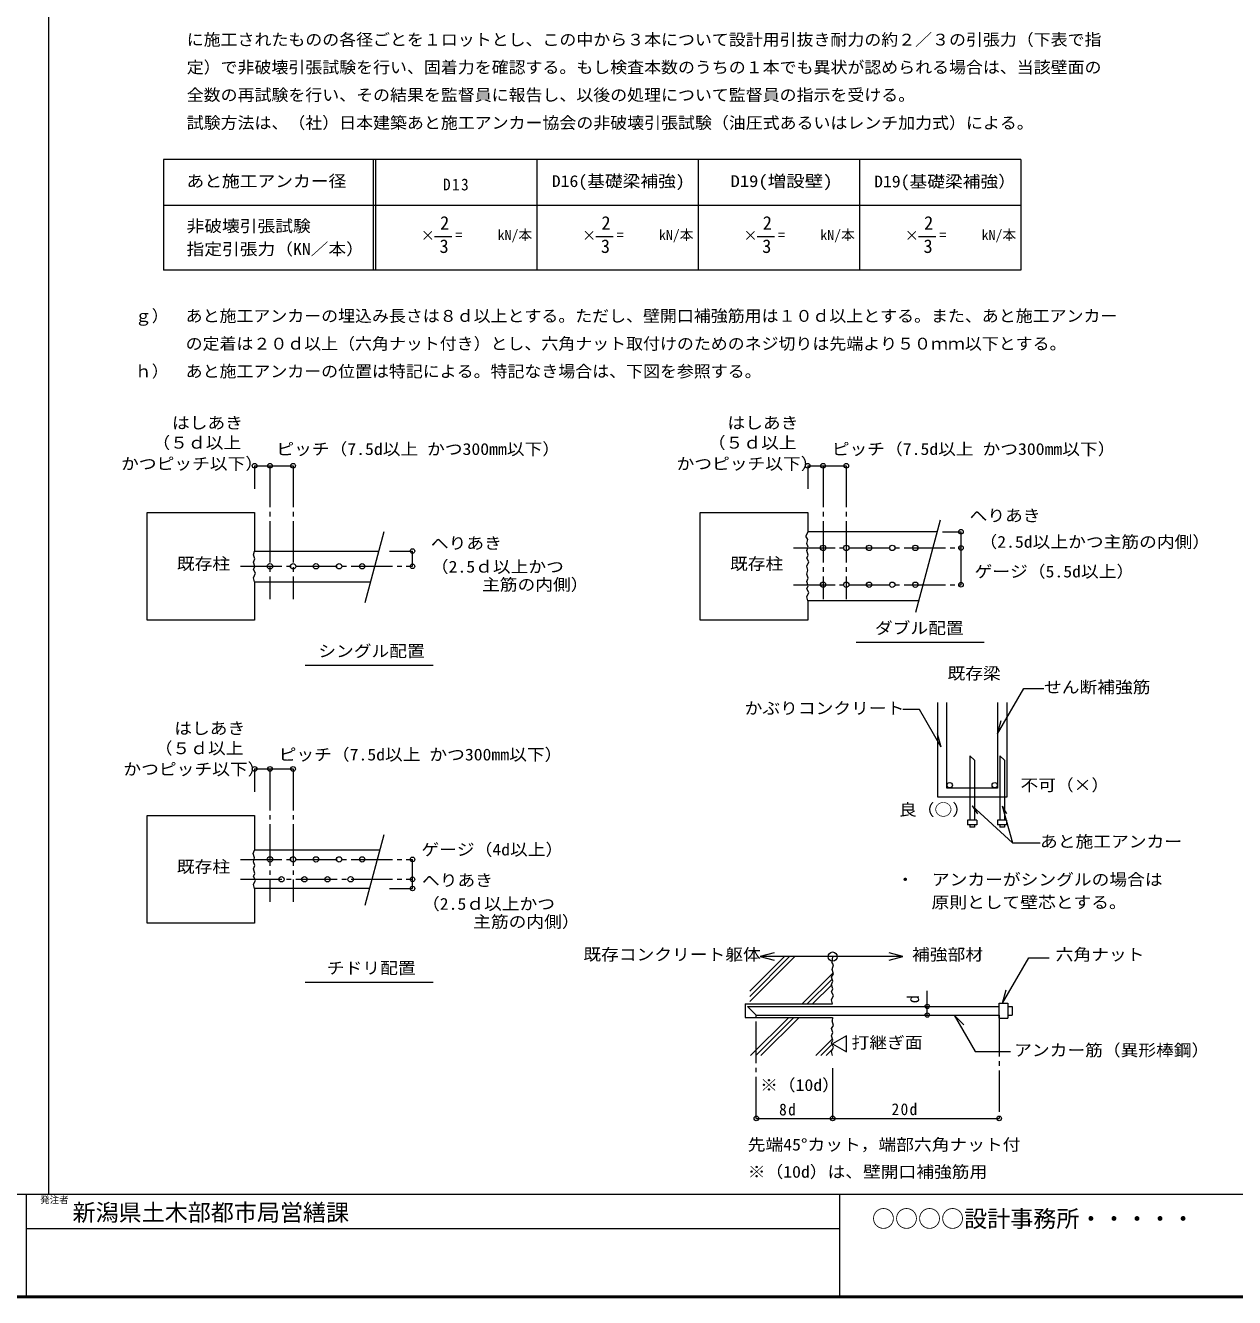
# Model space of a CAD drawing. Units: millimetres on the paper. Extents: x -400 to 7628, y -5883 to 279.
# Drawn here: x -172.1 to 90.2, y -275.2 to 0.8 of the extents above; entities that cross this region are included whole.
import ezdxf
from ezdxf.enums import TextEntityAlignment as Align

# ---------------------------------------------------------------- set-up
doc = ezdxf.new("R2010")
doc.units = ezdxf.units.MM
doc.linetypes.add('CHAIN2', pattern=[12, 9, -1, 1, -1])
for name, color, linetype, lineweight in [('4-0', 4, 'CHAIN2', 5), ('4-1', 3, 'Continuous', 5), ('4-3', 7, 'Continuous', 5), ('4-4', 3, 'Continuous', 5), ('4-5', 7, 'Continuous', 5), ('4-6', 4, 'Continuous', 5), ('4-7', 2, 'Continuous', 5), ('4-8', 7, 'Continuous', 5), ('4-9', 5, 'Continuous', 5), ('4-D', 3, 'Continuous', 5)]:
    doc.layers.add(name, color=color, linetype=linetype, lineweight=lineweight)
doc.styles.add('ＭＳ ゴシック', font='')
doc.styles.get('ＭＳ ゴシック').set_extended_font_data('MS Gothic')

msp = doc.modelspace()

# ---------------------------------------------------------------- linework, layer by layer
at = {"layer": '4-0'}
for p, q in [((-119.081, -94.692), (-119.081, -123.612)), ((-114.061, -94.692), (-114.061, -123.612)), ((0.919, -94.692), (0.919, -123.612)), ((5.939, -94.692), (5.939, -123.612)), ((-5.501, -112.512), (30.839, -112.512)), ((-125.501, -116.512), (-88.161, -116.512)), ((-5.501, -120.512), (30.839, -120.512)), ((-119.081, -160.472), (-119.081, -189.332)), ((-114.061, -160.472), (-114.061, -189.332)), ((-125.501, -180.092), (-88.161, -180.092)), ((-125.501, -184.412), (-88.161, -184.412)), ((-13.571, -236.284), (-13.571, -213.864)), ((39.109, -213.864), (39.109, -236.284))]:
    msp.add_line(p, q, dxfattribs=at)
at = {"layer": '4-1', "color": 7}
for p, q in [((-96.688, -28.24), (-96.688, -52.24)), ((-96.188, -28.24), (-96.188, -52.24)), ((-61.188, -28.24), (-61.188, -52.24)), ((-26.188, -28.24), (-26.188, -52.24)), ((8.812, -28.24), (8.812, -52.24)), ((43.812, -28.24), (43.812, -52.24)), ((43.812, -38.24), (-142.188, -38.24)), ((43.812, -52.24), (-142.188, -52.24))]:
    msp.add_line(p, q, dxfattribs=at)
msp.add_lwpolyline([(43.812, -28.24), (-142.188, -28.24), (-142.188, -52.24)], dxfattribs=at)
at = {"layer": '4-3'}
for p, q in [((-122.421, -94.692), (-114.061, -94.692)), ((-122.421, -94.692), (-122.421, -99.712)), ((-2.421, -94.692), (5.939, -94.692)), ((-2.421, -94.692), (-2.421, -99.712)), ((26.279, -106.512), (20.959, -126.512)), ((-94.361, -109.052), (-98.481, -124.412)), ((26.839, -109.012), (30.839, -109.012)), ((30.839, -120.512), (30.839, -109.012)), ((-93.161, -113.192), (-88.161, -113.192)), ((-88.161, -116.512), (-88.161, -113.192)), ((21.799, -147.594), (18.179, -147.594)), ((26.519, -155.734), (21.799, -147.594)), ((38.759, -152.835), (39.539, -149.934)), ((26.519, -155.734), (25.739, -152.835)), ((-122.421, -160.472), (-114.061, -160.472)), ((-122.421, -160.472), (-122.421, -165.472)), ((33.279, -168.474), (34.399, -170.234)), ((33.279, -168.474), (41.979, -176.514)), ((39.779, -168.474), (40.739, -170.114)), ((-94.361, -174.792), (-98.481, -190.132)), ((-88.161, -186.412), (-88.161, -180.092)), ((-93.161, -186.412), (-88.161, -186.412)), ((-9.711, -200.364), (-12.731, -201.184)), ((18.249, -201.184), (-12.731, -201.184)), ((-12.731, -201.184), (-9.711, -201.944)), ((23.509, -213.864), (23.509, -208.604)), ((39.849, -211.284), (40.629, -208.404)), ((29.329, -213.864), (33.929, -221.784)), ((29.329, -213.864), (31.469, -215.984)), ((33.929, -221.784), (41.549, -221.784)), ((2.989, -225.384), (2.989, -236.284)), ((-13.571, -236.284), (39.109, -236.284))]:
    msp.add_line(p, q, dxfattribs=at)
for points in [[(38.759, -152.835), (44.439, -143.015), (48.839, -143.015)], [(39.779, -168.474), (41.979, -176.514), (47.979, -176.514)], [(15.229, -201.944), (18.249, -201.184), (15.229, -200.364)], [(39.849, -211.284), (45.529, -201.484), (49.949, -201.484)]]:
    msp.add_lwpolyline(points, dxfattribs=at)
msp.add_lwpolyline([(2.989, -220.124), (5.989, -221.864), (5.989, -218.404)], close=True, dxfattribs=at)
for centre, radius in [((-122.421, -94.692), 0.5), ((-119.081, -94.692), 0.5), ((-114.061, -94.692), 0.5), ((-2.421, -94.692), 0.5), ((0.919, -94.692), 0.5), ((5.939, -94.692), 0.5), ((30.839, -109.012), 0.5), ((-88.161, -113.192), 0.5), ((30.839, -112.512), 0.5), ((-88.161, -116.512), 0.5), ((30.839, -120.512), 0.5), ((-122.421, -160.472), 0.5), ((-119.081, -160.472), 0.5), ((-114.061, -160.472), 0.5), ((-88.161, -180.092), 0.5), ((-88.161, -184.412), 0.5), ((-88.161, -186.412), 0.5), ((2.989, -201.184), 1), ((23.509, -211.984), 0.46), ((23.509, -213.864), 0.46), ((-13.571, -236.284), 0.5), ((2.989, -236.284), 0.5), ((39.109, -236.284), 0.5)]:
    msp.add_circle(centre, radius, dxfattribs=at)
at = {"layer": '4-4'}
msp.add_line((38.759, -146.074), (38.759, -164.614), dxfattribs=at)
msp.add_lwpolyline([(38.759, -164.614), (27.759, -164.614), (27.759, -146.074)], dxfattribs=at)
for centre in [(28.379, -163.994), (38.159, -163.994)]:
    msp.add_circle(centre, 0.58, dxfattribs=at)
at = {"layer": '4-5'}
for p, q in [((-122.421, -104.852), (-122.421, -113.192)), ((-25.741, -104.852), (-2.421, -104.852)), ((-25.741, -128.172), (-25.741, -104.852)), ((-2.421, -104.852), (-2.421, -109.012)), ((-2.421, -109.012), (-2.821, -109.992)), ((25.619, -109.012), (-2.421, -109.012)), ((-122.421, -113.192), (-95.481, -113.192)), ((-122.421, -119.852), (-122.421, -128.172)), ((-122.421, -119.852), (-97.241, -119.852)), ((21.619, -124.012), (-2.421, -124.012)), ((-2.421, -124.012), (-2.421, -128.172)), ((-2.421, -128.172), (-25.741, -128.172)), ((-145.741, -170.592), (-122.421, -170.592)), ((-145.741, -193.912), (-145.741, -170.592)), ((-122.421, -170.592), (-122.421, -178.092)), ((-95.241, -178.092), (-122.421, -178.092)), ((-122.421, -186.412), (-122.421, -193.912)), ((-97.481, -186.412), (-122.421, -186.412)), ((-122.421, -193.912), (-145.741, -193.912)), ((2.989, -201.184), (2.829, -202.404)), ((3.189, -203.004), (2.829, -202.404)), ((2.849, -203.984), (3.189, -203.004)), ((-15.991, -211.464), (2.989, -211.464)), ((-15.991, -211.464), (-15.991, -214.364)), ((-15.991, -214.364), (2.989, -214.364)), ((2.989, -214.364), (2.849, -215.144))]:
    msp.add_line(p, q, dxfattribs=at)
for points in [[(-122.421, -128.172), (-145.741, -128.172), (-145.741, -104.852), (-122.421, -104.852)], [(-2.421, -124.012), (-2.641, -123.152), (-2.201, -122.192), (-2.641, -121.372), (-2.341, -120.752), (-2.641, -119.772), (-2.341, -119.052), (-2.641, -118.192), (-2.421, -117.352), (-2.641, -116.492), (-2.201, -115.532), (-2.641, -114.712), (-2.341, -114.072), (-2.641, -113.112), (-2.341, -112.392), (-2.641, -111.532), (-2.421, -110.692), (-2.821, -109.992)], [(-122.421, -119.852), (-122.641, -118.992), (-122.201, -118.032), (-122.641, -117.212), (-122.341, -116.572), (-122.641, -115.612), (-122.341, -114.892), (-122.641, -114.032), (-122.421, -113.192)], [(-122.421, -186.412), (-122.641, -185.552), (-122.201, -184.592), (-122.641, -183.772), (-122.341, -183.152), (-122.641, -182.172), (-122.341, -181.452), (-122.641, -180.592), (-122.421, -179.752), (-122.701, -178.792), (-122.421, -178.092)], [(2.769, -205.624), (3.149, -204.924), (2.849, -203.984)], [(2.989, -211.464), (2.769, -210.584), (3.189, -209.624), (2.769, -208.804), (3.049, -208.184), (2.769, -207.224), (3.049, -206.504), (2.769, -205.624)], [(2.989, -222.624), (2.769, -221.764), (3.189, -220.804), (2.769, -219.984), (3.049, -219.344), (2.769, -218.384), (3.049, -217.664), (2.769, -216.804), (3.149, -216.104), (2.849, -215.144)]]:
    msp.add_lwpolyline(points, dxfattribs=at)
at = {"layer": '4-6'}
for p, q in [((-5.211, -201.184), (-14.991, -210.944)), ((-6.351, -201.184), (-14.991, -209.804)), ((-7.491, -201.184), (-14.991, -208.704)), ((3.089, -204.704), (-3.651, -211.464)), ((2.909, -206.044), (-2.511, -211.464)), ((2.789, -207.284), (-1.371, -211.464)), ((-14.831, -222.624), (-6.551, -214.364)), ((-13.671, -222.624), (-5.411, -214.364)), ((-12.571, -222.624), (-4.291, -214.364)), ((-0.691, -222.624), (2.949, -219.004)), ((0.429, -222.624), (2.869, -220.184)), ((1.589, -222.624), (3.009, -221.224))]:
    msp.add_line(p, q, dxfattribs=at)
at = {"layer": '4-7', "color": 4}
for p, q in [((8.079, -132.974), (35.839, -132.974)), ((-111.441, -137.972), (-83.681, -137.972)), ((-111.441, -206.732), (-83.681, -206.732))]:
    msp.add_line(p, q, dxfattribs=at)
at = {"layer": '4-8'}
for p, q in [((25.779, -166.614), (25.779, -146.074)), ((40.759, -146.074), (40.759, -166.614)), ((40.759, -166.614), (25.779, -166.614))]:
    msp.add_line(p, q, dxfattribs=at)
at = {"layer": '4-9', "color": 2}
for p, q in [((-167.101, 278.448), (-167.101, -252.737)), ((-400.5, -275.152), (400.5, -275.152)), ((400.3, -274.952), (-400.3, -274.952)), ((-400.1, -274.753), (400.1, -274.753))]:
    msp.add_line(p, q, dxfattribs=at)
at = {"layer": '4-9', "color": 7}
for p, q in [((-83.4, -44.965), (-79.655, -44.965)), ((-48.4, -44.965), (-44.655, -44.965)), ((-13.4, -44.965), (-9.655, -44.965)), ((21.6, -44.965), (25.345, -44.965)), ((-391.499, -252.737), (400.5, -252.737)), ((-171.921, -275.152), (-171.921, -252.737)), ((4.5, -252.737), (4.5, -275.152)), ((-171.921, -260.137), (0.001, -260.137)), ((0, -260.137), (4.5, -260.137))]:
    msp.add_line(p, q, dxfattribs=at)
at = {"layer": '4-D'}
for p, q in [((32.779, -157.614), (33.759, -158.575)), ((32.779, -157.614), (32.779, -171.615)), ((33.759, -158.575), (33.759, -171.615)), ((39.279, -157.614), (40.239, -158.575)), ((39.279, -157.614), (39.279, -171.615)), ((40.239, -158.575), (40.239, -171.615)), ((34.259, -172.615), (32.279, -172.615)), ((32.779, -172.615), (32.779, -173.114)), ((33.759, -173.114), (32.779, -173.114)), ((33.759, -172.615), (33.759, -173.114)), ((34.259, -171.615), (34.259, -172.615)), ((40.739, -172.615), (38.779, -172.615)), ((39.279, -172.615), (39.279, -173.114)), ((40.239, -173.114), (39.279, -173.114)), ((40.239, -172.615), (40.239, -173.114)), ((40.739, -171.615), (40.739, -172.615)), ((-15.491, -211.984), (-13.571, -213.864)), ((-15.491, -211.984), (39.109, -211.984)), ((39.109, -214.504), (39.109, -211.284)), ((39.109, -211.284), (40.989, -211.284)), ((40.989, -211.284), (40.989, -214.504)), ((40.989, -211.984), (41.929, -211.984)), ((41.929, -211.984), (41.929, -213.864)), ((-13.571, -213.864), (39.109, -213.864)), ((39.109, -214.504), (40.989, -214.504)), ((40.989, -213.864), (41.929, -213.864))]:
    msp.add_line(p, q, dxfattribs=at)
for points in [[(34.259, -171.615), (32.279, -171.615), (32.279, -172.615)], [(40.739, -171.615), (38.779, -171.615), (38.779, -172.615)]]:
    msp.add_lwpolyline(points, dxfattribs=at)
for centre in [(0.919, -112.512), (5.939, -112.512), (10.899, -112.512), (15.919, -112.512), (20.919, -112.512), (-119.081, -116.512), (-114.061, -116.512), (-109.101, -116.512), (-104.081, -116.512), (-99.081, -116.512), (0.919, -120.512), (5.939, -120.512), (10.899, -120.512), (15.919, -120.512), (20.919, -120.512), (-119.081, -180.092), (-114.061, -180.092), (-109.101, -180.092), (-104.081, -180.092), (-99.081, -180.092), (-116.581, -184.412), (-111.601, -184.412), (-106.601, -184.412), (-101.581, -184.412)]:
    msp.add_circle(centre, 0.58, dxfattribs=at)

# ---------------------------------------------------------------- texts
at = {"layer": '4-1', "style": 'ＭＳ ゴシック', "width": 1.05}
for s, p in [('\u3000\u3000\u3000に施工されたものの各径ごとを１ロットとし、この中から３本について設計用引抜き耐力の約２／３の引張力（下表で指', (-148.167, -4.303)), ('\u3000\u3000\u3000定）で非破壊引張試験を行い、固着力を確認する。もし検査本数のうちの１本でも異状が認められる場合は、当該壁面の', (-148.167, -10.303)), ('\u3000\u3000\u3000全数の再試験を行い、その結果を監督員に報告し、以後の処理について監督員の指示を受ける。', (-148.167, -16.303)), ('\u3000\u3000\u3000試験方法は、（社）日本建築あと施工アンカー協会の非破壊引張試験（油圧式あるいはレンチ加力式）による。', (-148.167, -22.343)), ('ｇ）\u3000あと施工アンカーの埋込み長さは８ｄ以上とする。ただし、壁開口補強筋用は１０ｄ以上とする。また、あと施工アンカー', (-148.401, -64.24)), ('\u3000\u3000\u3000の定着は２０ｄ以上（六角ナット付き）とし、六角ナット取付けのためのネジ切りは先端より５０ｍｍ以下とする。', (-148.401, -70.26)), ('ｈ）\u3000あと施工アンカーの位置は特記による。特記なき場合は、下図を参照する。', (-148.401, -76.26))]:
    msp.add_text(s, height=2.566, dxfattribs=at).set_placement(p, align=Align.BOTTOM_LEFT)
at = {"layer": '4-1', "color": 2, "style": 'ＭＳ ゴシック'}
for s, width, p in [('あと施工アンカー径', 1.1, (-137.188, -35)), ('D16(基礎梁補強)', 1.1, (-57.948, -35)), ('D19(増設壁)', 1.15, (-19.148, -35)), ('D19(基礎梁補強）', 1.1, (11.98, -35.075)), ('非破壊引張試験', 1.1, (-137.188, -44.74)), ('指定引張力（KN／本）', 1.1, (-137.188, -49.74))]:
    msp.add_text(s, height=2.566, dxfattribs=dict(at, width=width)).set_placement(p, align=Align.BOTTOM_LEFT)
at = {"layer": '4-1', "color": 2, "insert": (-81.548, -35), "char_height": 2.566, "attachment_point": 7, "style": 'ＭＳ ゴシック'}
msp.add_mtext('\\T1.18;\\W0.95;D13', dxfattribs=at)
at = {"layer": '4-7', "style": 'ＭＳ ゴシック', "width": 1.1}
for s, p in [('はしあき', (-140.341, -87.432)), ('はしあき', (-19.841, -87.432)), ('（５ｄ以上', (-144.581, -91.752)), ('（５ｄ以上', (-24.081, -91.752)), ('かつピッチ以下）', (-151.381, -96.292)), ('かつピッチ以下）', (-30.881, -96.292)), ('へりあき', (32.699, -107.552)), ('へりあき', (-84.181, -113.532)), ('（2.5d以上かつ主筋の内側）', (34.842, -113.252)), ('既存柱', (-139.281, -118.012)), ('（2.5ｄ以上かつ', (-84.181, -118.652)), ('既存柱', (-19.281, -118.012)), ('ゲージ（5.5d以上）', (33.779, -119.692)), ('\u3000\u3000主筋の内側）', (-80.781, -122.532)), ('ダブル配置', (12.159, -131.954)), ('シングル配置', (-108.601, -136.952)), ('既存梁', (27.899, -141.794)), ('せん断補強筋', (48.839, -144.765)), ('かぶりコンクリート', (-16.107, -149.344)), ('はしあき', (-139.841, -153.712)), ('（５ｄ以上', (-144.081, -158.032)), ('かつピッチ以下）', (-150.881, -162.572)), ('不可（×）', (43.739, -166.014)), ('良（○）', (17.379, -171.354)), ('ゲージ（4d以上）', (-86.241, -180.012)), ('あと施工アンカー', (47.979, -178.264)), ('既存柱', (-139.281, -183.732)), ('へりあき', (-86.101, -186.672)), ('・\u3000アンカーがシングルの場合は', (16.819, -186.515)), ('（2.5ｄ以上かつ', (-86.101, -191.792)), ('\u3000\u3000原則として壁芯とする。', (16.739, -191.455)), ('\u3000\u3000主筋の内側）', (-82.701, -195.672)), ('既存コンクリート躯体', (-51.1, -202.776)), ('補強部材', (20.224, -202.776)), ('六角ナット', (51.377, -202.776)), ('チドリ配置', (-106.741, -205.712)), ('打継ぎ面', (7.109, -221.884)), ('アンカー筋（異形棒鋼）', (42.359, -223.534)), ('※（10d）', (-12.751, -231.104)), ('先端45°カット，端部六角ナット付', (-15.431, -244.024)), ('※（10d）は、壁開口補強筋用', (-15.431, -249.924))]:
    msp.add_text(s, height=2.566, dxfattribs=at).set_placement(p, align=Align.BOTTOM_LEFT)
for p in [(-119.622, -93.121), (0.878, -93.121), (-119.122, -159.401)]:
    msp.add_text(' ピッチ（7.5d以上 かつ300mm以下）', height=2.566, rotation=0.001, dxfattribs=at).set_placement(p, align=Align.BOTTOM_LEFT)
at = {"layer": '4-7', "style": 'ＭＳ ゴシック'}
msp.add_text('d', height=2.566, rotation=90, dxfattribs=at).set_placement((22.509, -211.304), align=Align.BOTTOM_LEFT)
at = {"layer": '4-7', "char_height": 2.566, "attachment_point": 7, "style": 'ＭＳ ゴシック'}
for s, insert in [('\\T1.18;\\W0.95;8d', (-8.631, -235.684)), ('\\T1.18;\\W0.95;20d', (15.769, -235.624))]:
    msp.add_mtext(s, dxfattribs=dict(at, insert=insert))
at = {"layer": '4-9', "color": 2, "style": 'ＭＳ ゴシック'}
for s, p in [('2', (-82.18, -44.36)), ('2', (-47.18, -44.36)), ('2', (-12.18, -44.36)), ('2', (22.82, -44.36)), ('3', (-82.306, -49.41)), ('3', (-47.306, -49.41)), ('3', (-12.306, -49.41)), ('3', (22.694, -49.41))]:
    msp.add_text(s, height=2.933, dxfattribs=at).set_placement(p, align=Align.BOTTOM_LEFT)
at = {"layer": '4-9', "color": 3, "style": 'ＭＳ ゴシック'}
for s, p in [('×', (-86.346, -46.506)), ('=', (-78.846, -46.376)), ('kN/本', (-69.681, -46.38)), ('×', (-51.346, -46.506)), ('=', (-43.846, -46.376)), ('kN/本', (-34.681, -46.38)), ('×', (-16.346, -46.506)), ('=', (-8.846, -46.376)), ('kN/本', (0.319, -46.38)), ('×', (18.654, -46.506)), ('=', (26.154, -46.376)), ('kN/本', (35.319, -46.38))]:
    msp.add_text(s, height=2.199, dxfattribs=at).set_placement(p, align=Align.BOTTOM_LEFT)
at = {"layer": '4-9', "color": 7, "style": 'ＭＳ ゴシック'}
for s, height, p in [('発注者', 1.466, (-168.921, -255.137)), ('新潟県土木部都市局営繕課', 3.666, (-161.921, -259.637)), ('○○○○設計事務所・・・・・', 3.666, (11.51, -260.989))]:
    msp.add_text(s, height=height, dxfattribs=at).set_placement(p, align=Align.BOTTOM_LEFT)

doc.saveas('drawing.dxf')
